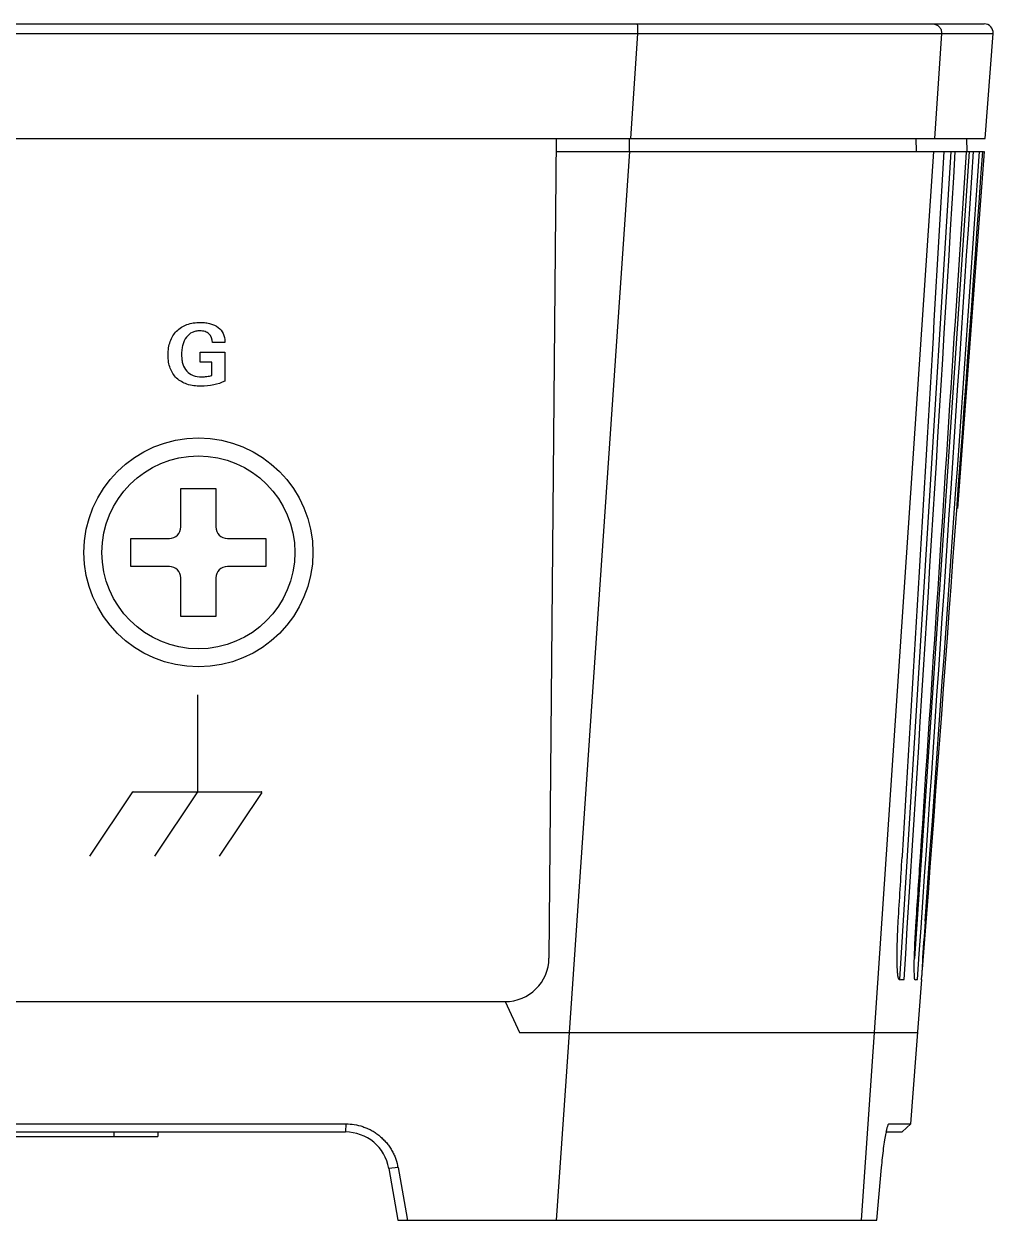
# Model space of a CAD drawing. Header units: inches. Extents: x 0 to 22, y 0 to 17.
# Drawn here: x 17.95 to 19.05, y 8.052 to 9.41 of the extents above; entities that cross this region are included whole.
import ezdxf

# ---------------------------------------------------------------- set-up
doc = ezdxf.new("R2010")
doc.units = ezdxf.units.IN
doc.header["$LTSCALE"] = 1.21
doc.header["$MEASUREMENT"] = 0
doc.layers.get('0').update_dxf_attribs({"linetype": 'CONTINUOUS'})
doc.layers.add('02___PRT_ALL_AXES', color=7, linetype='CONTINUOUS')

msp = doc.modelspace()

# ---------------------------------------------------------------- linework, layer by layer
at = {"color": 7, "linetype": 'Continuous'}
for p, q in [((14.0199, 9.4098), (19.0399, 9.4098)), ((19.0409, 9.2798), (19.0498, 9.399)), ((14.0189, 9.2798), (19.0409, 9.2798)), ((18.5539, 9.2798), (18.5458, 8.3493)), ((19.0196, 9.2798), (19.0199, 9.2648)), ((18.5538, 9.2648), (19.0382, 9.2648)), ((19.0019, 9.2648), (18.9437, 8.325)), ((19.0226, 9.2648), (18.9605, 8.3488)), ((18.9939, 9.2648), (18.9828, 9.0726)), ((19.0193, 9.264), (19.007, 9.0723)), ((19.0397, 9.2648), (19.0093, 8.8598)), ((19.0193, 9.2648), (19.0193, 9.264)), ((19.0391, 9.2648), (19.0397, 9.2648)), ((18.128, 8.8825), (18.1678, 8.8825)), ((18.128, 8.8387), (18.128, 8.8825)), ((18.1678, 8.8825), (18.1678, 8.8387)), ((18.0711, 8.8257), (18.1149, 8.8257)), ((18.0711, 8.7938), (18.0711, 8.8257)), ((18.1808, 8.8257), (18.2246, 8.8257)), ((18.2246, 8.8257), (18.2246, 8.7938)), ((18.1149, 8.7938), (18.0711, 8.7938)), ((18.2246, 8.7938), (18.1808, 8.7938)), ((18.128, 8.737), (18.128, 8.7808)), ((18.1678, 8.7808), (18.1678, 8.737)), ((18.1678, 8.737), (18.128, 8.737)), ((18.9468, 8.4653), (18.9467, 8.4637)), ((18.9567, 8.161), (18.9691, 8.3249)), ((18.9605, 8.3295), (18.9603, 8.3354)), ((18.9688, 8.3247), (18.9689, 8.3295)), ((14.5639, 8.2998), (18.4959, 8.2998)), ((18.4959, 8.2998), (18.5122, 8.2648)), ((18.5122, 8.2648), (18.9646, 8.2648)), ((14.7444, 8.161), (18.3153, 8.161)), ((14.745, 8.1518), (18.3147, 8.1518)), ((18.1019, 8.1518), (18.1019, 8.1468)), ((18.9286, 8.1518), (18.9468, 8.1518)), ((18.9314, 8.1609), (18.9318, 8.161)), ((18.9318, 8.161), (18.9567, 8.161)), ((18.9468, 8.1518), (18.9567, 8.161)), ((17.0299, 8.1468), (18.1019, 8.1468)), ((18.364, 8.1105), (18.3743, 8.0518)), ((18.3745, 8.1114), (18.3847, 8.0536)), ((18.918, 8.0518), (18.9234, 8.1114)), ((18.3847, 8.0536), (18.385, 8.0518)), ((18.3743, 8.0518), (18.918, 8.0518))]:
    msp.add_line(p, q, dxfattribs=at)
at = {"color": 9, "linetype": 'Continuous'}
for p, q in [((14.4133, 9.399), (18.6464, 9.399)), ((18.6464, 9.399), (18.6383, 9.2798)), ((18.9914, 9.399), (18.9833, 9.2798)), ((18.9914, 9.399), (19.0498, 9.399)), ((18.6368, 9.2798), (18.6368, 9.2648)), ((18.9622, 9.2798), (18.9625, 9.2648)), ((18.6373, 9.2648), (18.5686, 8.2648)), ((18.9823, 9.2648), (18.9148, 8.2648)), ((18.5686, 8.2648), (18.5648, 8.2094)), ((18.9148, 8.2648), (18.9003, 8.0518)), ((18.5648, 8.2094), (18.5539, 8.0518)), ((18.0519, 8.1518), (18.0519, 8.1468)), ((18.3153, 8.161), (18.3147, 8.1518)), ((18.3745, 8.1114), (18.364, 8.1105))]:
    msp.add_line(p, q, dxfattribs=at)
at = {"color": 2, "linetype": 'Continuous'}
for p, q in [((18.178, 9.0482), (18.1639, 9.0482)), ((18.178, 9.0494), (18.178, 9.0482)), ((18.1499, 9.037), (18.1778, 9.037)), ((18.1499, 9.0259), (18.1499, 9.037)), ((18.1778, 9.037), (18.1778, 9.0043)), ((18.1632, 9.0259), (18.1499, 9.0259)), ((18.1632, 9.0106), (18.1632, 9.0259)), ((18.1469, 8.6481), (18.1469, 8.5381)), ((18.0247, 8.4648), (18.0734, 8.5379)), ((18.0738, 8.5381), (18.0734, 8.5379)), ((18.0738, 8.5381), (18.2193, 8.5381)), ((18.1469, 8.5381), (18.098, 8.4648)), ((18.2197, 8.5373), (18.1713, 8.4648))]:
    msp.add_line(p, q, dxfattribs=at)
at = {"color": 7, "linetype": 'Continuous'}
for centre, radius, start, end in [((19.0399, 9.3998), 0.01, 355.7, 90), ((-282.0455, 28.3558), 301.6695, 356.219169, 356.335007), ((18.1149, 8.8387), 0.013, 270, 360), ((18.1808, 8.8387), 0.013, 180, 270), ((18.1149, 8.7808), 0.013, 0, 90), ((18.1808, 8.7808), 0.013, 90, 180), ((22.652, 8.1231), 3.689, 175.8356, 176.5756), ((18.4959, 8.3497), 0.0499, 270, 359.5), ((20.4342, 8.2569), 1.4671, 176.6171, 176.9308), ((19.5972, 8.3012), 0.629, 176.8816, 177.4202), ((18.3147, 8.1018), 0.05, 10, 90), ((19.0662, 8.1242), 0.1403, 168.6129, 169.1166), ((19.0504, 8.1273), 0.1242, 168.4057, 168.6039), ((18.3142, 8.1006), 0.0613, 10.1719, 12.287)]:
    msp.add_arc(centre, radius, start, end, dxfattribs=at)
for centre, major_axis, ratio, start_param, end_param in [((10.1803, 28.9651), (0.1896, 58.7326), 0.160646, -1.929373, -1.912333), ((10.1814, 30.9904), (0.1923, 59.5564), 0.16076, -1.960692, -1.943685), ((10.1825, 33.0132), (0.1951, 60.3778), 0.160875, -1.991307, -1.974528), ((10.0192, 35.14), (-0.1978, 62.1754), 0.158042, -2.016033, -2.000522), ((10.0218, 30.8634), (-0.1919, 60.2671), 0.158271, -1.953411, -1.952111), ((10.0205, 33.0003), (-0.1949, 61.2199), 0.158157, -1.98498, -1.983683), ((10.0904, 8.4814), (8.8788, -0.155), 0.003172, -0.075817, -0.067577), ((10.0904, 8.4805), (8.8787, -0.155), 0.002574, -0.041934, -0.033709), ((10.0904, 8.4799), (8.8786, -0.155), 0.001981, -0.008099, -0.000114)]:
    msp.add_ellipse(centre, major_axis=major_axis, ratio=ratio, start_param=start_param, end_param=end_param, dxfattribs=at)
at = {"color": 9, "linetype": 'Continuous'}
for points, knots in [([(18.6457, 9.4098), (18.6458, 9.4098), (18.6458, 9.4097), (18.6459, 9.4095), (18.646, 9.4093), (18.6461, 9.4087), (18.6462, 9.4078), (18.6463, 9.4065), (18.6464, 9.4049), (18.6464, 9.403), (18.6464, 9.4011), (18.6465, 9.3997), (18.6464, 9.399)], [0, 0, 0, 0, 0.008328, 0.024484, 0.049536, 0.083486, 0.177251, 0.302614, 0.45429, 0.626581, 0.811589, 1, 1, 1, 1]), ([(18.6464, 9.399), (18.6677, 9.399), (18.7094, 9.3989), (18.77, 9.3989), (18.8261, 9.3988), (18.876, 9.3988), (18.9182, 9.3988), (18.948, 9.3988), (18.9671, 9.3989), (18.9776, 9.3989), (18.9854, 9.399), (18.9897, 9.399), (18.9914, 9.399)], [0, 0, 0, 0, 0.185178, 0.362566, 0.52678, 0.672934, 0.796615, 0.894131, 0.932137, 0.962592, 0.985265, 1, 1, 1, 1]), ([(18.9815, 9.4098), (18.9828, 9.4098), (18.9849, 9.4093), (18.9872, 9.408), (18.9888, 9.4066), (18.99, 9.405), (18.9912, 9.4025), (18.9915, 9.4004), (18.9914, 9.399)], [0, 0, 0, 0, 0.248259, 0.373667, 0.498909, 0.624318, 0.750206, 1, 1, 1, 1])]:
    msp.add_open_spline(points, degree=3, knots=knots, dxfattribs=at)
at = {"color": 7, "linetype": 'Continuous'}
msp.add_open_spline([(18.9828, 9.0726), (18.971, 8.8701), (18.959, 8.6677), (18.9468, 8.4653)], degree=3, dxfattribs=at)
at = {"color": 2, "linetype": 'Continuous'}
for points, knots in [([(18.1506, 8.9985), (18.1453, 8.9985), (18.1354, 8.9996), (18.1225, 9.0068), (18.1161, 9.0168), (18.1138, 9.026), (18.1133, 9.0339), (18.1138, 9.0418), (18.1156, 9.0492), (18.1187, 9.0557), (18.123, 9.0612), (18.1285, 9.0656), (18.1349, 9.0687), (18.1423, 9.0705), (18.1475, 9.0709), (18.1502, 9.0709)], [0, 0, 0, 0, 0.135744, 0.251717, 0.364947, 0.426595, 0.49465, 0.565176, 0.629335, 0.689385, 0.748054, 0.806658, 0.866377, 0.930038, 1, 1, 1, 1]), ([(18.1639, 9.0482), (18.1637, 9.0517), (18.1619, 9.0574), (18.1552, 9.0609), (18.1499, 9.0615), (18.1449, 9.0611), (18.1394, 9.0593), (18.1336, 9.0542), (18.1303, 9.0469), (18.129, 9.04), (18.1287, 9.0351), (18.1288, 9.0319), (18.1289, 9.0308)], [0, 0, 0, 0, 0.16703, 0.247964, 0.343555, 0.415094, 0.481901, 0.615868, 0.76615, 0.851103, 0.945111, 1, 1, 1, 1]), ([(18.1502, 9.0709), (18.1523, 9.0709), (18.1561, 9.0707), (18.1631, 9.0693), (18.1706, 9.0658), (18.1768, 9.0585), (18.178, 9.0524), (18.178, 9.0494)], [0, 0, 0, 0, 0.154679, 0.294959, 0.545638, 0.770786, 1, 1, 1, 1]), ([(18.1289, 9.0308), (18.129, 9.03), (18.1292, 9.0275), (18.1303, 9.0221), (18.1339, 9.0151), (18.142, 9.0099), (18.1503, 9.009), (18.1575, 9.0094), (18.1613, 9.0101), (18.1632, 9.0106)], [0, 0, 0, 0, 0.049743, 0.160369, 0.352789, 0.53732, 0.752531, 0.877348, 1, 1, 1, 1]), ([(18.1778, 9.0043), (18.1739, 9.0023), (18.1649, 8.9993), (18.1556, 8.9985), (18.1506, 8.9985)], [0, 0, 0, 0, 0.471047, 1, 1, 1, 1]), ([(18.2197, 8.5374), (18.2198, 8.5374), (18.2199, 8.5378), (18.2195, 8.5381), (18.2193, 8.5381)], [0, 0, 0, 0, 0.290848, 1, 1, 1, 1])]:
    msp.add_open_spline(points, degree=3, knots=knots, dxfattribs=at)
at = {"color": 7, "linetype": 'Continuous'}
for points, knots in [([(18.9427, 8.3259), (18.9425, 8.3263), (18.9422, 8.3274), (18.9419, 8.3291), (18.9416, 8.3313), (18.9414, 8.3339), (18.9412, 8.3369), (18.941, 8.3417), (18.9409, 8.3486), (18.9409, 8.3578), (18.9412, 8.3682), (18.9416, 8.3794), (18.942, 8.3871), (18.9423, 8.391)], [0, 0, 0, 0, 0.020516, 0.047661, 0.081366, 0.121529, 0.16804, 0.220678, 0.342933, 0.485502, 0.645101, 0.817931, 1, 1, 1, 1]), ([(18.9603, 8.3354), (18.9603, 8.337), (18.9603, 8.3405), (18.9605, 8.3483), (18.9609, 8.3597), (18.9616, 8.3747), (18.9623, 8.3854), (18.9626, 8.391)], [0, 0, 0, 0, 0.08598, 0.185843, 0.422278, 0.698038, 1, 1, 1, 1]), ([(18.9436, 8.3247), (18.9436, 8.3247), (18.9433, 8.3248), (18.9431, 8.325), (18.9429, 8.3254), (18.9427, 8.3257), (18.9427, 8.3259)], [0, 0, 0, 0, 0.166258, 0.372402, 0.646218, 1, 1, 1, 1]), ([(18.9613, 8.3247), (18.9613, 8.3247), (18.9612, 8.3247), (18.9611, 8.3248), (18.9611, 8.3249), (18.961, 8.3251), (18.9609, 8.3254), (18.9608, 8.326), (18.9607, 8.3267), (18.9606, 8.3275), (18.9605, 8.3285), (18.9605, 8.3292), (18.9605, 8.3295)], [0, 0, 0, 0, 0.014844, 0.03254, 0.055416, 0.084589, 0.16367, 0.271862, 0.409794, 0.577366, 0.77424, 1, 1, 1, 1]), ([(18.3153, 8.161), (18.3185, 8.161), (18.325, 8.1605), (18.333, 8.1585), (18.3393, 8.1561), (18.3439, 8.1539), (18.3484, 8.1512), (18.3527, 8.1481), (18.3567, 8.1446), (18.3604, 8.1408), (18.3637, 8.1367), (18.3666, 8.1324), (18.3691, 8.1278), (18.3719, 8.1217), (18.3733, 8.1169), (18.374, 8.1137)], [0, 0, 0, 0, 0.117493, 0.238834, 0.301176, 0.364696, 0.429098, 0.494002, 0.559062, 0.624016, 0.688658, 0.752748, 0.816033, 0.878382, 1, 1, 1, 1]), ([(18.9234, 8.1114), (18.9237, 8.1151), (18.9244, 8.1224), (18.9256, 8.1328), (18.9269, 8.1422), (18.9279, 8.148), (18.9284, 8.1507)], [0, 0, 0, 0, 0.28093, 0.551857, 0.797061, 1, 1, 1, 1]), ([(18.9287, 8.1523), (18.929, 8.1536), (18.9294, 8.1554), (18.93, 8.1576), (18.9303, 8.1585), (18.9304, 8.1589)], [0, 0, 0, 0, 0.585283, 0.81369, 1, 1, 1, 1]), ([(18.9304, 8.1589), (18.9306, 8.1594), (18.9308, 8.1599), (18.9311, 8.1606), (18.9313, 8.1608), (18.9314, 8.1609)], [0, 0, 0, 0, 0.615054, 0.834141, 1, 1, 1, 1])]:
    msp.add_open_spline(points, degree=3, knots=knots, dxfattribs=at)
at = {"layer": '02___PRT_ALL_AXES', "color": 7, "linetype": 'Continuous'}
for radius in [0.13, 0.1095]:
    msp.add_circle((18.1479, 8.8098), radius, dxfattribs=at)

doc.saveas('drawing.dxf')
